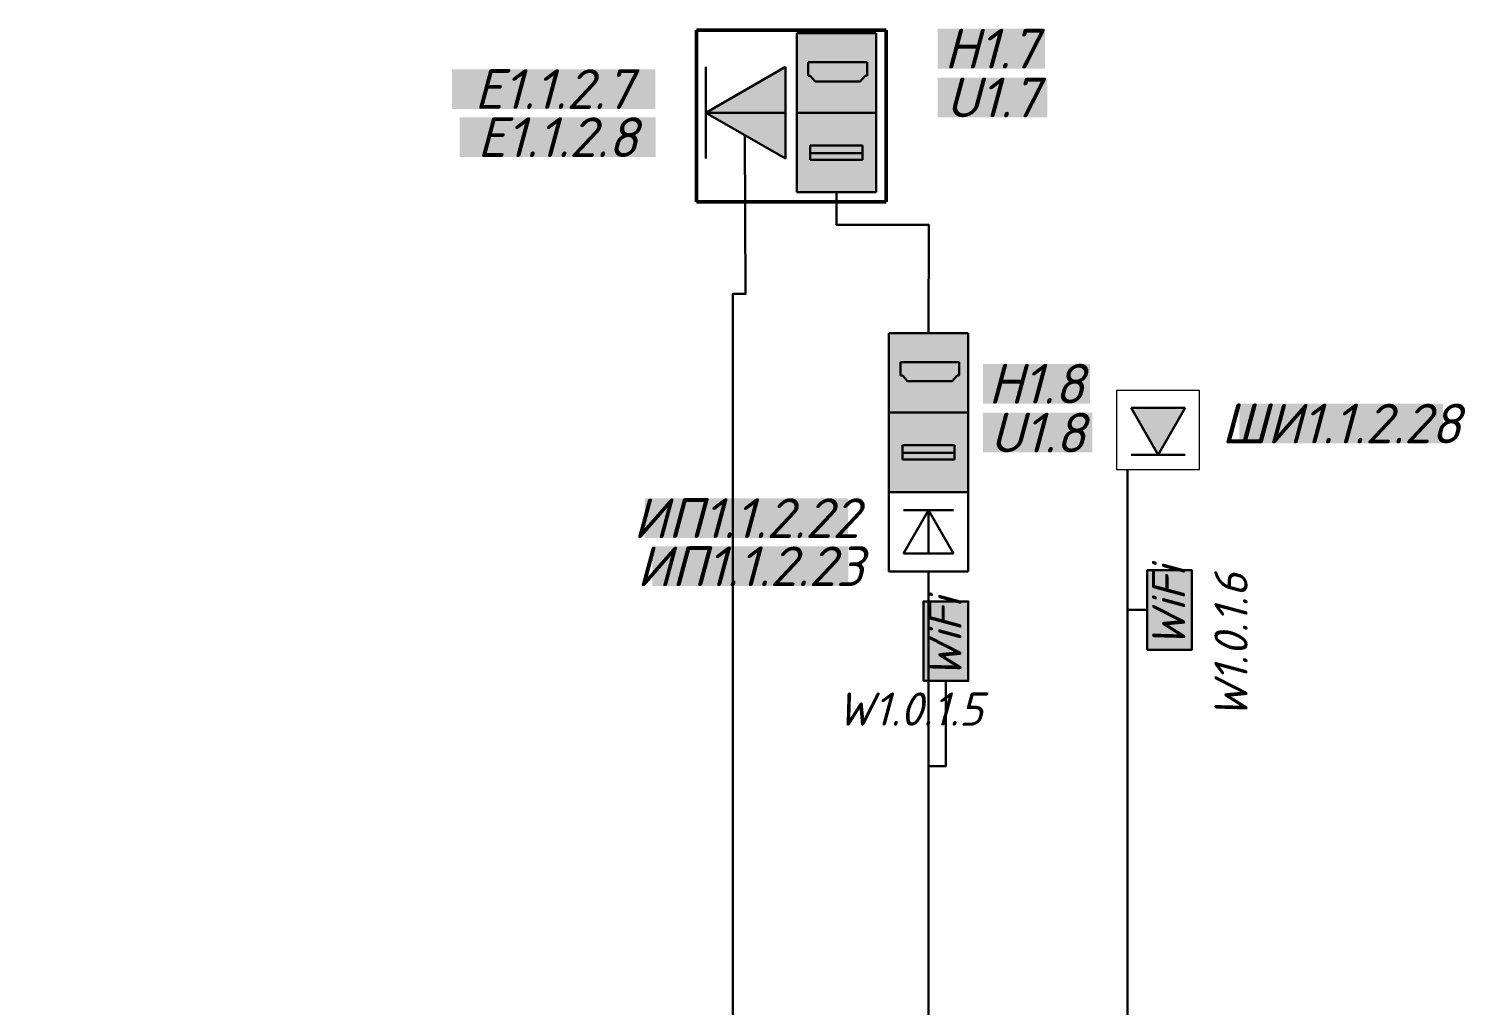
# Model space of a CAD drawing. Header units: millimetres. Extents: x 6978 to 881500, y -130874 to -2349.
# Drawn here: x 319749 to 328796, y -104235 to -98092 of the extents above; entities that cross this region are included whole.
import ezdxf

# ---------------------------------------------------------------- set-up
doc = ezdxf.new("R2010")
doc.units = ezdxf.units.MM
doc.linetypes.add('HIDDEN2', pattern=[4.7625, 3.175, -1.5875])
for name, color, linetype, lineweight in [('АП_АСУ_ОсновнаяТонкая', 7, 'Continuous', 25), ('СКС-РОЗЕТКИ', 7, 'Continuous', 50), ('СС_СКС_Кабель', 6, 'Continuous', 30), ('СС_СКС_Оборудование', 6, 'Continuous', 30)]:
    doc.layers.add(name, color=color, linetype=linetype, lineweight=lineweight)
doc.styles.add('ISOCPEUR', font='isocpeui.ttf', dxfattribs={"height": 2.5})
doc.linetypes.add('Рабочее в трубе  _о_о_', pattern='A,5,2,[133,ltypeshp.shx,S=0.4,R=0,X=0,Y=0.75],3', length=10)

# ---------------------------------------------------------------- blocks, each defined once
blk = doc.blocks.new('Розетки HDMI и USB')
at = {"true_color": 0xffffff, "transparency": 33554687}
h = blk.add_hatch(color=7, dxfattribs=at)
h.dxf.hatch_style = 1
h.paths.add_polyline_path([(237.4, 474.8), (0, 474.8), (0, 237.4), (237.4, 237.4)])
h.paths.add_polyline_path([(210.7, 388), (210.7, 348), (204.7, 348), (189.7, 331), (122.7, 331), (55.7, 331), (40.7, 348), (34.7, 348), (34.7, 388)], flags=16)
h = blk.add_hatch(color=7, dxfattribs=at)
h.dxf.hatch_style = 1
h.paths.add_polyline_path([(210.7, 388), (34.7, 388), (34.7, 348), (40.7, 348), (55.7, 331), (122.7, 331), (189.7, 331), (204.7, 348), (210.7, 348)])
h = blk.add_hatch(color=7, dxfattribs=at)
h.dxf.hatch_style = 1
h.paths.add_polyline_path([(237.4, 237.4), (0, 237.4), (0, 0), (237.4, 0)])
h.paths.add_polyline_path([(196.7, 140), (196.7, 97), (40.7, 97), (40.7, 140)], flags=16)
h.paths.add_polyline_path([(196.7, 140), (40.7, 140), (40.7, 117), (196.7, 117)], flags=0)
h = blk.add_hatch(color=7, dxfattribs=at)
h.dxf.hatch_style = 1
h.paths.add_polyline_path([(196.7, 140), (40.7, 140), (40.7, 117), (196.7, 117)])
at = {"true_color": 0x000000, "transparency": 33554687}
h = blk.add_hatch(color=18, dxfattribs=at)
h.dxf.hatch_style = 1
h.paths.add_polyline_path([(196.7, 117), (40.7, 117), (40.7, 97), (196.7, 97)])
at = {"layer": 'СС_СКС_Кабель', "color": 0}
for p, q in [((0, 474.8), (0, 0)), ((237.4, 474.8), (0, 474.8)), ((237.4, 0), (237.4, 474.8)), ((34.7, 388), (210.7, 388)), ((34.7, 388), (34.7, 348)), ((210.7, 388), (210.7, 348)), ((34.7, 348), (40.7, 348)), ((40.7, 348), (55.7, 331)), ((204.7, 348), (189.7, 331)), ((210.7, 348), (204.7, 348)), ((55.7, 331), (122.7, 331)), ((189.7, 331), (122.7, 331)), ((0, 237.4), (237.4, 237.4)), ((40.7, 140), (196.7, 140)), ((40.7, 97), (40.7, 140)), ((196.7, 140), (196.7, 97)), ((40.7, 117), (196.7, 117)), ((196.7, 97), (40.7, 97)), ((0, 0), (237.4, 0))]:
    blk.add_line(p, q, dxfattribs=at)
blk = doc.blocks.new('*U24')
at = {"color": 0}
for p, q in [((0, -38.1), (0, 461.9)), ((0, 461.9), (500, 461.9)), ((500, 461.9), (500, -38.1)), ((92.5, 75.5), (250, 348.3)), ((407.5, 348.3), (92.5, 348.3)), ((250, 348.3), (407.5, 75.5)), ((250, 75.5), (250, 348.3)), ((407.5, 75.5), (92.5, 75.5)), ((500, -38.1), (0, -38.1))]:
    blk.add_line(p, q, dxfattribs=at)
blk = doc.blocks.new('*U278')
at = {"true_color": 0xffffff, "transparency": 33554687}
h = blk.add_hatch(color=7, dxfattribs=at)
h.dxf.hatch_style = 1
h.paths.add_polyline_path([(0, 338), (0, 0), (599, 0), (599, 338)])
at = {"color": 0}
blk.add_lwpolyline([(0, 338), (599, 338), (599, 0), (0, 0)], close=True, dxfattribs=at)
at = {"color": 0, "insert": (13, 300), "char_height": 250, "attachment_point": 1, "style": 'ISOCPEUR'}
blk.add_mtext_dynamic_manual_height_columns('WiFi', width=599, gutter_width=1250, heights=[0], dxfattribs=at)
at = {"color": 18, "true_color": 0x000000, "style": 'ISOCPEUR'}
blk.add_attdef('НАЗВАНИЕ', (-337, 991), '', height=250, dxfattribs=at)
blk = doc.blocks.new('Розетка 1хRJ45')
at = {"true_color": 0xffffff, "transparency": 33554687}
h = blk.add_hatch(color=7, dxfattribs=at)
h.dxf.hatch_style = 1
h.paths.add_polyline_path([(272.8, 157.5), (0, 0), (272.8, -157.5)])
at = {"color": 0, "lineweight": 30}
for p, q in [((0, 0), (272.8, 157.5)), ((0, 157.5), (0, -157.5)), ((272.8, 157.5), (272.8, -157.5)), ((272.8, -157.5), (0, 0))]:
    blk.add_line(p, q, dxfattribs=at)
at = {"style": 'ISOCPEUR', "oblique": 15, "width": 0.8, "flags": 8}
blk.add_attdef('ПОЗ.', (310.8, -106), '', height=250, dxfattribs=at)
blk = doc.blocks.new('порт ШИ')
at = {"layer": 'АП_АСУ_ОсновнаяТонкая', "color": 3, "lineweight": 0, "ltscale": 50}
blk.add_lwpolyline([(-239.7, 461.9), (239.7, 461.9), (239.7, 0), (-239.7, 0)], close=True, dxfattribs=at)
at = {"layer": 'АП_АСУ_ОсновнаяТонкая', "color": 3, "lineweight": 0, "ltscale": 50, "rotation": 90}
blk.add_blockref('Розетка 1хRJ45', (0, 87.4), dxfattribs=at)
blk = doc.blocks.new('Модуль на 1 RJ')
at = {"true_color": 0xffffff}
h = blk.add_hatch(color=7, dxfattribs=at)
h.dxf.hatch_style = 1
h.paths.add_polyline_path([(0, 250), (-288.7, 250), (0, -250)])
at = {"color": 0, "lineweight": 30}
for p, q in [((-288.7, 250), (0, 250)), ((0, -250), (-288.7, 250)), ((0, 250), (0, -250)), ((-288.7, -250), (0, -250))]:
    blk.add_line(p, q, dxfattribs=at)
blk = doc.blocks.new('*U2121')
at = {"true_color": 0xffffff, "transparency": 33554687}
h = blk.add_hatch(color=7, dxfattribs=at)
h.dxf.hatch_style = 1
h.paths.add_polyline_path([(0, 338), (0, 0), (599, 0), (599, 338)])
at = {"color": 0}
blk.add_lwpolyline([(0, 338), (599, 338), (599, 0), (0, 0)], close=True, dxfattribs=at)
at = {"color": 0, "insert": (13, 300), "char_height": 250, "attachment_point": 1, "style": 'ISOCPEUR'}
blk.add_mtext_dynamic_manual_height_columns('WiFi', width=599, gutter_width=1250, heights=[0], dxfattribs=at)
at = {"color": 18, "true_color": 0x000000, "style": 'ISOCPEUR'}
blk.add_attdef('НАЗВАНИЕ', (-525, -420), '', height=250, dxfattribs=at)

msp = doc.modelspace()

# ---------------------------------------------------------------- linework, layer by layer
at = {"layer": 'СКС-РОЗЕТКИ', "color": 7, "linetype": 'HIDDEN2'}
msp.add_lwpolyline([(323951.4, -98101.8), (325144.8, -98101.8), (325144.8, -99180.8), (323951.4, -99180.8)], close=True, dxfattribs=at)
at = {"layer": 'СС_СКС_Кабель', "linetype": 'Рабочее в трубе  _о_о_', "ltscale": 100}
msp.add_lwpolyline([(324179.9, -104857.5), (324179.9, -99759.5), (324260.7, -99759.5), (324255, -98761.2)], dxfattribs=at)
at = {"layer": 'СС_СКС_Кабель', "color": 67, "linetype": 'Рабочее в трубе  _о_о_', "true_color": 0x727430}
msp.add_lwpolyline([(325411.4, -100006.4), (325413.3, -99324.8), (324832.1, -99324.8), (324832.1, -99120.2)], dxfattribs=at)
at = {"layer": 'СС_СКС_Кабель'}
for points in [[(319748.9, -113285), (320748.9, -113285), (320748.9, -111343.8), (326664.4, -111343.8), (326664.4, -100866.3)], [(319748.9, -113285), (320748.9, -113285), (320748.9, -111343.8), (326664.4, -111343.8), (326664.4, -105407.3), (325411.4, -105407.3), (325411.4, -101506.4)], [(319748.9, -113285), (320748.9, -113285), (320748.9, -111343.8), (326664.4, -111343.8), (326664.4, -105407.3), (325411.4, -105407.3), (325411.4, -102731.8), (325520.3, -102731.8), (325520.3, -102194.4)]]:
    msp.add_lwpolyline(points, dxfattribs=at)
at = {"layer": 'СС_СКС_Кабель', "color": 6, "ltscale": 100}
msp.add_lwpolyline([(326787.3, -101748), (326664.4, -101748), (326664.4, -111343.8), (320748.9, -111343.8), (320748.9, -113285), (319748.9, -113285), (319748.9, -113930.8)], dxfattribs=at)

# ---------------------------------------------------------------- block references
at = {"rotation": 270}
msp.add_blockref('Модуль на 1 RJ', (324260.7, -98620.2), dxfattribs=at)
at = {"xscale": -1, "rotation": 270}
msp.add_blockref('Модуль на 1 RJ', (324260.7, -98620.2), dxfattribs=at)
at = {"layer": 'АП_АСУ_ОсновнаяТонкая', "lineweight": 0, "xscale": 1.082443983823024, "yscale": 1.082443983823024, "zscale": 1.082443983823024}
msp.add_blockref('порт ШИ', (326856.7, -100866.3), dxfattribs=at)
at = {"layer": 'СС_СКС_Оборудование', "color": 180, "xscale": 2.106060307287632, "yscale": 2.106060307287632, "zscale": 2.106060307287632}
for p in [(324582.1, -99120.2), (325161.4, -101006.4)]:
    msp.add_blockref('Розетки HDMI и USB', p, dxfattribs=at)
at = {"layer": 'СС_СКС_Оборудование'}
msp.add_blockref('*U24', (325161.4, -101468.3), dxfattribs=at)
at = {"layer": 'СС_СКС_Оборудование', "color": 30, "xscale": 0.8347245409015025, "yscale": 0.8347245409015025, "zscale": 0.8347245409015025, "rotation": 90}
msp.add_blockref('*U2121', (327069.4, -101998), dxfattribs=at).add_auto_attribs({'НАЗВАНИЕ': 'W1.0.1.6'})
at = {"layer": 'СС_СКС_Оборудование', "color": 30}
ref = msp.add_blockref('*U278', (325661.4, -102194.4), dxfattribs=dict(at, xscale=0.8347245409015025, yscale=0.8347245409015025, zscale=0.8347245409015025, rotation=90))
ref.add_attrib('НАЗВАНИЕ', 'W1.0.1.5', (324834, -102475.8), dxfattribs={"layer": '0', "color": 18, "true_color": 0x000000, "height": 208.68, "style": 'ISOCPEUR'})

# ---------------------------------------------------------------- texts
at = {"layer": 'СС_СКС_Оборудование', "color": 18, "true_color": 0x000000, "char_height": 250, "attachment_point": 5, "style": 'ISOCPEUR', "bg_fill": 1, "box_fill_scale": 1, "bg_fill_color": 7, "bg_fill_true_color": 16777215, "bg_fill_transparency": 0}
for s, width, heights, insert in [('H1.7', 673.91, [275.9], (325807.3, -98217)), ('E1.1.2.7', 1280.189, [0], (323052.8, -98471.2)), ('U1.7', 688.952, [0], (325814.9, -98524.5, 0.5)), ('E1.1.2.8', 1233.516, [0], (323077.7, -98774.2)), ('H1.8', 673.91, [275.9], (326090.8, -100324.9)), ('U1.8', 688.952, [0], (326098.4, -100632.5, 0.5)), ('ШИ1.1.2.28', 1280.189, [0], (328008.8, -100575.4, 0)), ('ИП1.1.2.22', 1280.189, [0], (324264.6, -101170.5)), ('ИП1.1.2.23', 1233.516, [0], (324289.5, -101473.5))]:
    msp.add_mtext_dynamic_manual_height_columns(s, width=width, gutter_width=1250, heights=heights, dxfattribs=dict(at, insert=insert))

doc.saveas('drawing.dxf')
